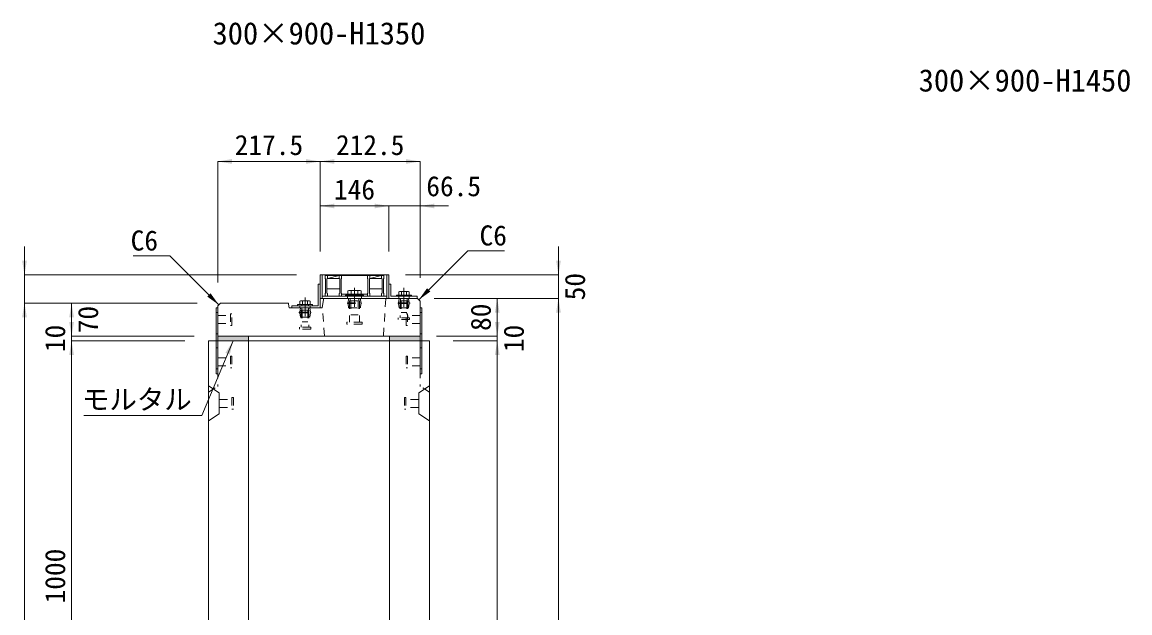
# Model space of a CAD drawing. Units: millimetres at full size. Extents: x -1934 to 78146, y -143454 to -112471.
# Drawn here: x 34494 to 36847, y -140243 to -138988 of the extents above; entities that cross this region are included whole.
import ezdxf
from ezdxf.enums import TextEntityAlignment as Align

# ---------------------------------------------------------------- set-up
doc = ezdxf.new("R2010")
doc.units = ezdxf.units.MM
doc.header["$LTSCALE"] = 23
for name, pattern in [('CHAIN', [18.5, 12, -1.5, 3.5, -1.5]), ('USER2', [1.35, 0.75, -0.6]), ('USER3', [1.35, 0.75, -0.6])]:
    doc.linetypes.add(name, pattern=pattern)
for name, color, linetype, lineweight in [('0_2', 7, 'Continuous', 13), ('インサート', 92, 'USER2', 9), ('グレーチング', 7, 'Continuous', 9), ('ジョイント', 7, 'Continuous', 5), ('モルタル', 7, 'Continuous', 13), ('作業エリア', 11, 'Continuous', 13), ('受枠', 3, 'Continuous', 13), ('寸法線', 7, 'Continuous', 13), ('引出線', 4, 'Continuous', 13), ('本体', 2, 'Continuous', 13), ('補助線', 8, 'Continuous', 13), ('ｲﾝｻｰﾄ', 3, 'USER3', 5)]:
    doc.layers.add(name, color=color, linetype=linetype, lineweight=lineweight)
doc.layers.add('ハッチング_モルタル', color=30, linetype='Continuous')
doc.styles.add('ＭＳ ゴシック', font='')
doc.styles.get('ＭＳ ゴシック').set_extended_font_data('MS Gothic')

# ---------------------------------------------------------------- blocks, each defined once
blk = doc.blocks.new('filled_arrow')
at = {"color": 0, "linetype": 'Continuous', "lineweight": -2}
blk.add_solid([(7.5, 1.25), (0, 0), (7.5, -1.25)], dxfattribs=at)

msp = doc.modelspace()

# ---------------------------------------------------------------- hatches: boundary and pattern name
at = {"layer": 'ハッチング_モルタル'}
for points in [[(34909.82, -139654.65), (34909.82, -139664.65), (34974.82, -139664.65), (34974.82, -139654.65)], [(35274.82, -139654.65), (35274.82, -139664.65), (35339.82, -139664.65), (35339.82, -139654.65)]]:
    msp.add_hatch(color=256, dxfattribs=at).paths.add_polyline_path(points)

# ---------------------------------------------------------------- linework, layer by layer
at = {"layer": 'インサート', "linetype": 'Continuous', "lineweight": 13}
for p, q in [((35188.33, -139557.85), (35186.47, -139558.7)), ((35186.47, -139558.7), (35186.47, -139567.85)), ((35212.32, -139557.85), (35188.33, -139557.85)), ((35212.32, -139557.85), (35214.17, -139558.7)), ((35214.17, -139558.7), (35214.17, -139567.85)), ((35295.84, -139559.85), (35294.37, -139560.7)), ((35294.37, -139560.7), (35294.37, -139567.85)), ((35295.84, -139559.85), (35314.8, -139559.85)), ((35314.8, -139559.85), (35316.27, -139560.7)), ((35316.27, -139560.7), (35316.27, -139567.85)), ((35085.84, -139579.85), (35084.37, -139580.7)), ((35084.37, -139580.7), (35084.37, -139587.85)), ((35084.37, -139587.85), (35106.27, -139587.85)), ((35085.84, -139579.85), (35104.8, -139579.85)), ((35104.8, -139579.85), (35106.27, -139580.7)), ((35106.27, -139580.7), (35106.27, -139587.85)), ((35214.17, -139567.85), (35186.47, -139567.85)), ((35294.37, -139567.85), (35316.27, -139567.85))]:
    msp.add_line(p, q, dxfattribs=at)
at = {"layer": 'インサート', "linetype": 'Continuous', "lineweight": 5}
for p, q in [((35193.4, -139558.7), (35193.4, -139567.85)), ((35207.25, -139558.7), (35207.25, -139567.85)), ((35299.85, -139560.7), (35299.85, -139567.85)), ((35310.8, -139560.7), (35310.8, -139567.85)), ((35089.85, -139580.7), (35089.85, -139587.85)), ((35100.8, -139580.7), (35100.8, -139587.85))]:
    msp.add_line(p, q, dxfattribs=at)
at = {"layer": 'インサート', "linetype": 'Continuous'}
for p, q in [((35079.32, -139587.85), (35111.32, -139587.85)), ((35079.32, -139587.85), (35079.32, -139590.15)), ((35079.32, -139590.15), (35111.32, -139590.15)), ((35111.32, -139587.85), (35111.32, -139590.15)), ((35219.32, -139567.85), (35181.32, -139567.85)), ((35181.32, -139567.85), (35181.32, -139570.15)), ((35219.32, -139570.15), (35181.32, -139570.15)), ((35219.32, -139567.85), (35219.32, -139570.15)), ((35289.32, -139567.85), (35321.32, -139567.85)), ((35289.32, -139567.85), (35289.32, -139570.15)), ((35289.32, -139570.15), (35321.32, -139570.15)), ((35321.32, -139567.85), (35321.32, -139570.15))]:
    msp.add_line(p, q, dxfattribs=at)
at = {"layer": 'インサート'}
for p, q in [((35088.32, -139587.85), (35088.32, -139590.15)), ((35102.32, -139587.85), (35102.32, -139590.15)), ((35185.32, -139583.9), (35215.32, -139583.9)), ((35185.32, -139583.9), (35185.32, -139585.4)), ((35185.32, -139585.4), (35215.32, -139585.4)), ((35186.57, -139583.9), (35187.82, -139574.65)), ((35186.57, -139585.4), (35187.82, -139594.65)), ((35187.82, -139574.65), (35212.82, -139574.65)), ((35189.42, -139579.65), (35211.22, -139579.65)), ((35189.42, -139579.65), (35189.42, -139625.15)), ((35190.87, -139574.65), (35190.87, -139579.65)), ((35191.32, -139567.85), (35191.32, -139570.15)), ((35192.32, -139579.65), (35192.32, -139609.65)), ((35208.32, -139579.65), (35208.32, -139609.65)), ((35209.32, -139567.85), (35209.32, -139570.15)), ((35209.77, -139574.65), (35209.77, -139579.65)), ((35211.22, -139579.65), (35211.22, -139625.15)), ((35214.07, -139583.9), (35212.82, -139574.65)), ((35214.07, -139585.4), (35212.82, -139594.65)), ((35215.32, -139583.9), (35215.32, -139585.4)), ((35292.82, -139583.9), (35317.82, -139583.9)), ((35292.82, -139583.9), (35292.82, -139585.4)), ((35292.82, -139585.4), (35317.82, -139585.4)), ((35294.07, -139583.9), (35295.32, -139574.65)), ((35294.07, -139585.4), (35295.32, -139594.65)), ((35295.32, -139574.65), (35315.32, -139574.65)), ((35297.07, -139579.65), (35313.57, -139579.65)), ((35297.07, -139579.65), (35297.07, -139615.65)), ((35298.2, -139574.65), (35298.2, -139579.65)), ((35298.32, -139567.85), (35298.32, -139570.15)), ((35299.32, -139579.65), (35299.32, -139604.65)), ((35311.32, -139579.65), (35311.32, -139604.65)), ((35312.32, -139567.85), (35312.32, -139570.15)), ((35312.45, -139574.65), (35312.45, -139579.65)), ((35313.57, -139579.65), (35313.57, -139615.65)), ((35316.57, -139583.9), (35315.32, -139574.65)), ((35316.57, -139585.4), (35315.32, -139594.65)), ((35317.82, -139583.9), (35317.82, -139585.4)), ((34909.82, -139611.15), (34936.82, -139611.15)), ((34909.82, -139611.15), (34909.82, -139628.15)), ((34939.82, -139607.15), (34936.82, -139607.15)), ((34936.82, -139607.15), (34936.82, -139632.15)), ((34939.82, -139632.15), (34939.82, -139607.15)), ((35082.82, -139603.9), (35107.82, -139603.9)), ((35082.82, -139603.9), (35082.82, -139605.4)), ((35082.82, -139605.4), (35107.82, -139605.4)), ((35084.07, -139603.9), (35085.32, -139594.65)), ((35084.07, -139605.4), (35085.32, -139614.65)), ((35085.32, -139594.65), (35105.32, -139594.65)), ((35087.07, -139599.65), (35103.57, -139599.65)), ((35087.07, -139599.65), (35087.07, -139635.65)), ((35088.2, -139594.65), (35088.2, -139599.65)), ((35089.32, -139599.65), (35089.32, -139624.65)), ((35101.32, -139599.65), (35101.32, -139624.65)), ((35102.45, -139594.65), (35102.45, -139599.65)), ((35103.57, -139599.65), (35103.57, -139635.65)), ((35106.57, -139603.9), (35105.32, -139594.65)), ((35106.57, -139605.4), (35105.32, -139614.65)), ((35107.82, -139603.9), (35107.82, -139605.4)), ((35187.82, -139594.65), (35212.82, -139594.65)), ((35192.32, -139609.65), (35208.32, -139609.65)), ((35295.32, -139594.65), (35315.32, -139594.65)), ((35299.32, -139604.65), (35311.32, -139604.65)), ((35309.82, -139607.15), (35312.82, -139607.15)), ((35309.82, -139632.15), (35309.82, -139607.15)), ((35312.82, -139607.15), (35312.82, -139632.15)), ((35339.82, -139611.15), (35312.82, -139611.15)), ((35339.82, -139611.15), (35339.82, -139628.15)), ((34909.82, -139628.15), (34936.82, -139628.15)), ((34936.82, -139632.15), (34939.82, -139632.15)), ((35083.32, -139639.65), (35083.32, -139635.65)), ((35107.32, -139635.65), (35083.32, -139635.65)), ((35085.32, -139614.65), (35105.32, -139614.65)), ((35089.32, -139624.65), (35101.32, -139624.65)), ((35107.32, -139635.65), (35107.32, -139639.65)), ((35184.32, -139629.65), (35184.32, -139625.15)), ((35216.32, -139625.15), (35184.32, -139625.15)), ((35216.32, -139629.65), (35184.32, -139629.65)), ((35216.32, -139625.15), (35216.32, -139629.65)), ((35293.32, -139619.65), (35293.32, -139615.65)), ((35317.32, -139615.65), (35293.32, -139615.65)), ((35317.32, -139619.65), (35293.32, -139619.65)), ((35312.82, -139632.15), (35309.82, -139632.15)), ((35339.82, -139628.15), (35312.82, -139628.15)), ((35317.32, -139615.65), (35317.32, -139619.65)), ((35107.32, -139639.65), (35083.32, -139639.65))]:
    msp.add_line(p, q, dxfattribs=at)
at = {"layer": 'インサート', "linetype": 'Continuous', "lineweight": 5}
for centre, radius, start, end in [((35189.93, -139565.35), 7.5, 62.50883, 117.49117), ((35200.32, -139586.58), 28.73, 76.05376, 103.94624), ((35210.71, -139565.35), 7.5, 62.50883, 117.49117), ((35297.11, -139564.7), 4.85, 55.61575, 124.38425), ((35305.32, -139577.97), 18.12, 72.41205, 107.58795), ((35313.53, -139564.7), 4.85, 55.61575, 124.38425), ((35087.11, -139584.7), 4.85, 55.61575, 124.38425), ((35095.32, -139597.97), 18.12, 72.41205, 107.58795), ((35103.53, -139584.7), 4.85, 55.61575, 124.38425)]:
    msp.add_arc(centre, radius, start, end, dxfattribs=at)
at = {"layer": 'グレーチング'}
for p, q in [((35137.82, -139526.15), (35137.82, -139532.15)), ((35137.82, -139526.15), (35262.82, -139526.15)), ((35137.82, -139532.15), (35138.82, -139533.15)), ((35138.82, -139533.15), (35138.82, -139563.15)), ((35142.82, -139532.15), (35141.82, -139533.15)), ((35141.82, -139533.15), (35141.82, -139563.15)), ((35142.82, -139526.15), (35142.82, -139532.15)), ((35142.82, -139532.15), (35167.82, -139526.15)), ((35142.82, -139532.15), (35167.82, -139532.15)), ((35167.82, -139526.15), (35167.82, -139532.15)), ((35167.82, -139532.15), (35168.82, -139533.15)), ((35168.82, -139533.15), (35168.82, -139563.15)), ((35172.82, -139532.15), (35171.82, -139533.15)), ((35171.82, -139533.15), (35171.82, -139563.15)), ((35172.82, -139526.15), (35172.82, -139532.15)), ((35227.82, -139526.15), (35227.82, -139532.15)), ((35227.82, -139532.15), (35228.82, -139533.15)), ((35228.82, -139533.15), (35228.82, -139563.15)), ((35232.82, -139532.15), (35231.82, -139533.15)), ((35231.82, -139533.15), (35231.82, -139563.15)), ((35232.82, -139532.15), (35257.82, -139526.15)), ((35232.82, -139526.15), (35232.82, -139532.15)), ((35232.82, -139532.15), (35257.82, -139532.15)), ((35257.82, -139526.15), (35257.82, -139532.15)), ((35257.82, -139532.15), (35258.82, -139533.15)), ((35258.82, -139533.15), (35258.82, -139563.15)), ((35262.82, -139532.15), (35261.82, -139533.15)), ((35261.82, -139533.15), (35261.82, -139563.15)), ((35262.82, -139526.15), (35262.82, -139532.15)), ((35137.82, -139564.15), (35138.82, -139563.15)), ((35137.82, -139570.15), (35137.82, -139564.15)), ((35168.82, -139554.15), (35141.82, -139554.15)), ((35142.82, -139564.15), (35141.82, -139563.15)), ((35142.82, -139570.15), (35142.82, -139564.15)), ((35167.82, -139564.15), (35168.82, -139563.15)), ((35167.82, -139570.15), (35167.82, -139564.15)), ((35172.82, -139564.15), (35171.82, -139563.15)), ((35172.82, -139570.15), (35172.82, -139564.15)), ((35227.82, -139565.65), (35172.82, -139565.65)), ((35227.82, -139564.15), (35228.82, -139563.15)), ((35227.82, -139570.15), (35227.82, -139564.15)), ((35258.82, -139554.15), (35231.82, -139554.15)), ((35232.82, -139564.15), (35231.82, -139563.15)), ((35232.82, -139570.15), (35232.82, -139564.15)), ((35257.82, -139564.15), (35258.82, -139563.15)), ((35257.82, -139570.15), (35257.82, -139564.15)), ((35262.82, -139564.15), (35261.82, -139563.15)), ((35262.82, -139570.15), (35262.82, -139564.15)), ((35137.82, -139570.15), (35142.82, -139570.15)), ((35167.82, -139570.15), (35172.82, -139570.15)), ((35227.82, -139570.15), (35232.82, -139570.15)), ((35257.82, -139570.15), (35262.82, -139570.15))]:
    msp.add_line(p, q, dxfattribs=at)
at = {"layer": 'ジョイント'}
for p, q in [((34906.62, -139594.65), (34909.82, -139594.65)), ((34906.62, -139594.65), (34906.62, -139734.65)), ((34909.82, -139594.65), (34909.82, -139734.65)), ((35339.82, -139594.65), (35343.02, -139594.65)), ((35339.82, -139594.65), (35339.82, -139734.65)), ((35343.02, -139594.65), (35343.02, -139734.65)), ((34906.62, -139734.65), (34909.82, -139734.65)), ((35339.82, -139734.65), (35343.02, -139734.65))]:
    msp.add_line(p, q, dxfattribs=at)
at = {"layer": 'ジョイント', "linetype": 'USER2'}
for p, q in [((34906.62, -139604.65), (34909.82, -139604.65)), ((35339.82, -139604.65), (35343.02, -139604.65)), ((34906.62, -139649.65), (34909.82, -139649.65)), ((35339.82, -139649.65), (35343.02, -139649.65)), ((34906.62, -139679.65), (34909.82, -139679.65)), ((35339.82, -139679.65), (35343.02, -139679.65)), ((34906.62, -139724.65), (34909.82, -139724.65)), ((35339.82, -139724.65), (35343.02, -139724.65))]:
    msp.add_line(p, q, dxfattribs=at)
at = {"layer": 'モルタル'}
for points in [[(34909.82, -139654.65), (34974.82, -139654.65), (34974.82, -139664.65), (34909.82, -139664.65)], [(35274.82, -139654.65), (35339.82, -139654.65), (35339.82, -139664.65), (35274.82, -139664.65)]]:
    msp.add_lwpolyline(points, close=True, dxfattribs=at)
at = {"layer": '作業エリア'}
for p, q in [((35057.36, -139584.65), (35059.82, -139584.65)), ((35059.82, -139584.65), (35060.3, -139587.06)), ((35134.44, -139577.2), (35134.82, -139574.65)), ((35134.82, -139574.65), (35137.41, -139574.65))]:
    msp.add_line(p, q, dxfattribs=at)
at = {"layer": '受枠'}
for p, q in [((35127.32, -139524.65), (35273.32, -139524.65)), ((35127.32, -139524.65), (35127.32, -139574.65)), ((35131.82, -139524.65), (35131.82, -139574.65)), ((35268.82, -139524.65), (35268.82, -139574.65)), ((35273.32, -139524.65), (35273.32, -139574.65)), ((35122.82, -139590.15), (35122.82, -139544.65)), ((35122.82, -139544.65), (35127.32, -139544.65)), ((35127.32, -139544.65), (35127.32, -139594.65)), ((35277.82, -139544.65), (35273.32, -139544.65)), ((35277.82, -139570.15), (35277.82, -139544.65)), ((35067.32, -139594.65), (35067.32, -139590.15)), ((35067.32, -139590.15), (35122.82, -139590.15)), ((35127.32, -139574.65), (35273.32, -139574.65)), ((35131.82, -139570.15), (35268.82, -139570.15)), ((35273.32, -139574.65), (35333.32, -139574.65)), ((35333.32, -139570.15), (35277.82, -139570.15)), ((35333.32, -139574.65), (35333.32, -139570.15)), ((35127.32, -139594.65), (35067.32, -139594.65))]:
    msp.add_line(p, q, dxfattribs=at)
at = {"layer": '受枠', "linetype": 'CHAIN'}
for p, q in [((35200.32, -139552.4), (35200.32, -139592.4)), ((35305.32, -139552.4), (35305.32, -139592.4)), ((35095.32, -139572.4), (35095.32, -139612.4))]:
    msp.add_line(p, q, dxfattribs=at)
at = {"layer": '受枠', "linetype": 'USER2'}
for p, q in [((35084.32, -139590.15), (35084.32, -139594.65)), ((35106.32, -139590.15), (35106.32, -139594.65)), ((35185.32, -139570.15), (35185.32, -139574.65)), ((35215.32, -139570.15), (35215.32, -139574.65)), ((35294.32, -139570.15), (35294.32, -139574.65)), ((35316.32, -139570.15), (35316.32, -139574.65))]:
    msp.add_line(p, q, dxfattribs=at)
at = {"layer": '寸法線'}
for p, q in [((34909.82, -139283.56), (35127.32, -139283.56)), ((34909.82, -139540.65), (34909.82, -139283.56)), ((35127.32, -139474.65), (35127.32, -139283.56)), ((35127.32, -139283.56), (35339.82, -139283.56)), ((35127.32, -139474.65), (35127.32, -139283.56)), ((35339.82, -139530.65), (35339.82, -139283.56)), ((35127.32, -139378.2), (35273.32, -139378.2)), ((35127.32, -139474.65), (35127.32, -139378.2)), ((35213.32, -139378.2), (35399.82, -139378.2)), ((35273.32, -139474.65), (35273.32, -139378.2)), ((35273.32, -139474.65), (35273.32, -139378.2)), ((35339.82, -139530.65), (35339.82, -139378.2)), ((34499.26, -139644.65), (34499.26, -139464.65)), ((35633.58, -139634.65), (35633.58, -139464.65)), ((35077.32, -139524.65), (34499.26, -139524.65)), ((35308.32, -139524.65), (35633.58, -139524.65)), ((34499.26, -141114.65), (34499.26, -139584.65)), ((34865.82, -139584.65), (34499.26, -139584.65)), ((34865.82, -139584.65), (34499.26, -139584.65)), ((34599.26, -139654.65), (34599.26, -139584.65)), ((34865.82, -139584.65), (34599.26, -139584.65)), ((35369.58, -139574.65), (35503.58, -139574.65)), ((35369.58, -139574.65), (35633.58, -139574.65)), ((35369.58, -139574.65), (35633.58, -139574.65)), ((35503.58, -139654.65), (35503.58, -139574.65)), ((35633.58, -141114.65), (35633.58, -139574.65)), ((34599.26, -139724.65), (34599.26, -139594.65)), ((35503.58, -139594.65), (35503.58, -139724.65)), ((34859.82, -139654.65), (34599.26, -139654.65)), ((34859.82, -139654.65), (34599.26, -139654.65)), ((35374.82, -139654.65), (35503.58, -139654.65)), ((35374.82, -139654.65), (35503.58, -139654.65)), ((34599.26, -139664.65), (34599.26, -140664.65)), ((34839.82, -139664.65), (34599.26, -139664.65)), ((34839.82, -139664.65), (34599.26, -139664.65)), ((35409.82, -139664.65), (35503.58, -139664.65)), ((35409.82, -139664.65), (35503.58, -139664.65)), ((35503.58, -141114.65), (35503.58, -139664.65))]:
    msp.add_line(p, q, dxfattribs=at)
at = {"layer": '引出線'}
for points in [[(34912.1, -139588.37), (34807.94, -139484.2), (34729.94, -139484.2)], [(35336.82, -139577.65), (35440.99, -139473.48), (35518.98, -139473.48)], [(34942.32, -139664.65), (34875.92, -139823.6), (34625.01, -139823.6)]]:
    msp.add_lwpolyline(points, dxfattribs=at)
at = {"layer": '本体'}
for p, q in [((34909.82, -139590.65), (34915.82, -139584.65)), ((34909.82, -139590.65), (34909.82, -139654.65)), ((34915.82, -139584.65), (35057.36, -139584.65)), ((35060.3, -139587.06), (35061.82, -139594.65)), ((35134.44, -139577.2), (35131.82, -139594.65)), ((35137.41, -139574.65), (35333.82, -139574.65)), ((35333.82, -139574.65), (35339.82, -139580.65)), ((35339.82, -139580.65), (35339.82, -139654.65)), ((35061.82, -139594.65), (35131.82, -139594.65)), ((34909.82, -139654.65), (35339.82, -139654.65)), ((34909.82, -139664.65), (34974.82, -139664.65)), ((35274.82, -139664.65), (35339.82, -139664.65))]:
    msp.add_line(p, q, dxfattribs=at)
at = {"layer": '本体', "linetype": 'USER2', "lineweight": 15}
for p, q in [((35261.82, -139654.65), (35266.82, -139574.65)), ((35136.82, -139654.65), (35131.82, -139594.65))]:
    msp.add_line(p, q, dxfattribs=at)
at = {"layer": '本体', "lineweight": 20}
for p, q in [((34889.82, -139664.65), (34889.82, -141114.65)), ((34974.82, -139664.65), (34889.82, -139664.65)), ((35339.82, -139664.65), (34909.82, -139664.65)), ((34974.82, -140594.13), (34974.82, -139664.65)), ((35274.82, -140594.13), (35274.82, -139664.65)), ((35359.82, -139664.65), (35274.82, -139664.65)), ((35359.82, -141114.65), (35359.82, -139664.65))]:
    msp.add_line(p, q, dxfattribs=at)
at = {"layer": '本体', "linetype": 'USER3', "lineweight": 9}
for p, q in [((34909.82, -139664.65), (34909.82, -139761.65)), ((35339.82, -139664.65), (35339.82, -139761.65))]:
    msp.add_line(p, q, dxfattribs=at)
at = {"layer": '本体', "lineweight": 5}
for p, q in [((34889.82, -139760.65), (34913.02, -139775.15)), ((34913.02, -139775.15), (34913.02, -139820.15)), ((35359.82, -139760.65), (35336.62, -139775.15)), ((35336.62, -139775.15), (35336.62, -139820.15)), ((34889.82, -139834.65), (34913.02, -139820.15)), ((35359.82, -139834.65), (35336.62, -139820.15))]:
    msp.add_line(p, q, dxfattribs=at)
at = {"layer": '本体', "linetype": 'USER3', "lineweight": 5}
for p, q in [((34889.82, -139774.15), (34909.82, -139761.65)), ((35359.82, -139774.15), (35339.82, -139761.65))]:
    msp.add_line(p, q, dxfattribs=at)
at = {"layer": '本体'}
for centre, start, end in [((35057.36, -139587.65), 11.30993, 90), ((35137.41, -139577.65), 90, 171.46923)]:
    msp.add_arc(centre, 3, start, end, dxfattribs=at)
at = {"layer": '補助線'}
msp.add_line((34974.82, -139664.65), (35274.82, -139664.65), dxfattribs=at)
at = {"layer": 'ｲﾝｻｰﾄ'}
for p, q in [((34909.82, -139701.15), (34936.82, -139701.15)), ((34936.82, -139697.15), (34936.82, -139722.15)), ((34936.82, -139697.15), (34939.82, -139697.15)), ((34939.82, -139697.15), (34939.82, -139722.15)), ((35312.82, -139697.15), (35309.82, -139697.15)), ((35309.82, -139697.15), (35309.82, -139722.15)), ((35312.82, -139697.15), (35312.82, -139722.15)), ((35339.82, -139701.15), (35312.82, -139701.15)), ((34909.82, -139718.15), (34936.82, -139718.15)), ((34936.82, -139722.15), (34939.82, -139722.15)), ((35312.82, -139722.15), (35309.82, -139722.15)), ((35339.82, -139718.15), (35312.82, -139718.15)), ((34913.03, -139789.15), (34940.03, -139789.15)), ((34913.03, -139789.15), (34913.03, -139806.15)), ((34940.03, -139785.15), (34940.03, -139810.15)), ((34940.03, -139785.15), (34943.03, -139785.15)), ((34943.03, -139785.15), (34943.03, -139810.15)), ((35306.62, -139785.15), (35306.62, -139810.15)), ((35309.62, -139785.15), (35306.62, -139785.15)), ((35309.62, -139785.15), (35309.62, -139810.15)), ((35336.62, -139789.15), (35309.62, -139789.15)), ((35336.62, -139789.15), (35336.62, -139806.15)), ((34913.03, -139806.15), (34940.03, -139806.15)), ((34940.03, -139810.15), (34943.03, -139810.15)), ((35309.62, -139810.15), (35306.62, -139810.15)), ((35336.62, -139806.15), (35309.62, -139806.15))]:
    msp.add_line(p, q, dxfattribs=at)

# ---------------------------------------------------------------- block references
at = {"layer": '寸法線', "xscale": 4, "yscale": 4}
for p in [(34909.82, -139283.56), (35127.32, -139283.56), (35127.32, -139378.2), (35339.82, -139378.2)]:
    msp.add_blockref('filled_arrow', p, dxfattribs=at)
for p, rotation in [((35127.32, -139283.56), 180), ((35339.82, -139283.56), 180), ((35273.32, -139378.2), 180), ((35273.32, -139378.2), 180), ((34499.26, -139524.65), 90), ((35633.58, -139524.65), 90), ((34499.26, -139584.65), 270), ((34499.26, -139584.65), 270), ((34599.26, -139584.65), 270), ((35503.58, -139574.65), 270), ((35633.58, -139574.65), 270), ((35633.58, -139574.65), 270), ((34599.26, -139654.65), 90), ((34599.26, -139654.65), 90), ((35503.58, -139654.65), 90), ((35503.58, -139654.65), 90), ((34599.26, -139664.65), 270), ((34599.26, -139664.65), 270), ((35503.58, -139664.65), 270), ((35503.58, -139664.65), 270)]:
    msp.add_blockref('filled_arrow', p, dxfattribs=dict(at, rotation=rotation))
at = {"layer": '引出線', "xscale": 4, "yscale": 4}
for p, rotation in [((34912.1, -139588.37), 135), ((35336.82, -139577.65), 45), ((34942.32, -139664.65), 247.3)]:
    msp.add_blockref('filled_arrow', p, dxfattribs=dict(at, rotation=rotation))

# ---------------------------------------------------------------- texts
at = {"layer": '0_2', "style": 'ＭＳ ゴシック'}
for s, p in [('300×900-H1350', (35124.82, -139011.24)), ('300×900-H1450', (36624.82, -139111.24))]:
    msp.add_text(s, height=47.47, dxfattribs=at).set_placement(p, align=Align.MIDDLE_CENTER)
at = {"layer": '寸法線', "style": 'ＭＳ ゴシック'}
for s, p in [('217.5', (35018.57, -139248.56)), ('212.5', (35233.57, -139248.56)), ('146', (35200.32, -139343.2)), ('66.5', (35410.99, -139336.12))]:
    msp.add_text(s, height=42.72, dxfattribs=at).set_placement(p, align=Align.MIDDLE_CENTER)
for s, p in [('50', (35668.58, -139549.65)), ('80', (35468.58, -139614.65)), ('70', (34634.26, -139619.65)), ('10', (34564.26, -139659.65)), ('10', (35538.58, -139659.65)), ('1000', (34564.26, -140164.65))]:
    msp.add_text(s, height=42.72, rotation=90, dxfattribs=at).set_placement(p, align=Align.MIDDLE_CENTER)
at = {"layer": '引出線', "style": 'ＭＳ ゴシック'}
msp.add_text('C6', height=42.72, dxfattribs=at).set_placement((35465.99, -139419.48), align=Align.TOP_LEFT)
msp.add_text('C6', height=42.72, dxfattribs=at).set_placement((34782.94, -139430.2), align=Align.TOP_RIGHT)
msp.add_text('モルタル', height=42.72, dxfattribs=at).set_placement((34737.96, -139768), align=Align.TOP_CENTER)

doc.saveas('drawing.dxf')
